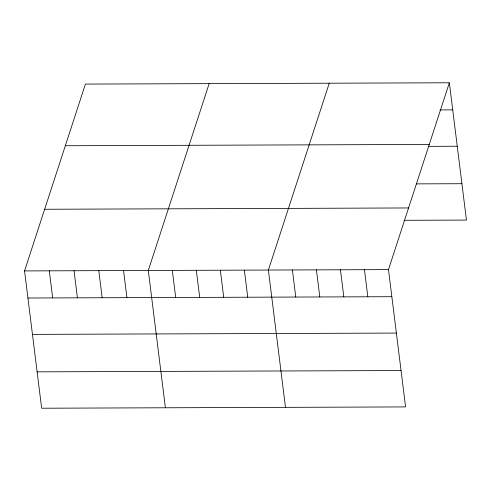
<?xml version="1.0" encoding="UTF-8"?>
<svg xmlns="http://www.w3.org/2000/svg" width="491" height="491" viewBox="0 0 491 491"><rect width="100%" height="100%" fill="white"/><g stroke="black" fill="none" stroke-linecap="round" stroke-linejoin="round"><path stroke-width="0.74" d="M449.351 82.776L388.479 269.614L405.584 406.916L41.649 408.224L24.55 270.922L85.416 84.084L449.351 82.776L466.45 220.078L404.148 220.306M209.154 83.642L148.288 270.473L165.387 407.776M329.252 83.206L268.381 270.044L285.486 407.346M439.961 109.916L452.72 109.874M65.334 145.741L429.263 144.434M428.729 146.343L457.25 146.238M416.135 183.873L461.921 183.714M44.638 209.264L408.567 207.957M24.55 270.922L388.479 269.614M27.926 298.012L391.855 296.705M32.455 334.383L396.384 333.076M37.12 371.853L401.049 370.545M364.463 269.7L367.833 296.791M340.441 269.786L343.817 296.877M316.419 269.872L319.794 296.963M292.403 269.958L295.778 297.049M244.365 270.13L247.74 297.221M220.342 270.216L223.718 297.313M196.326 270.302L199.702 297.399M172.304 270.388L175.68 297.485M123.542 270.566L126.911 297.656M98.789 270.651L102.165 297.749M74.043 270.744L77.418 297.834M49.296 270.829L52.672 297.927"/></g></svg>
